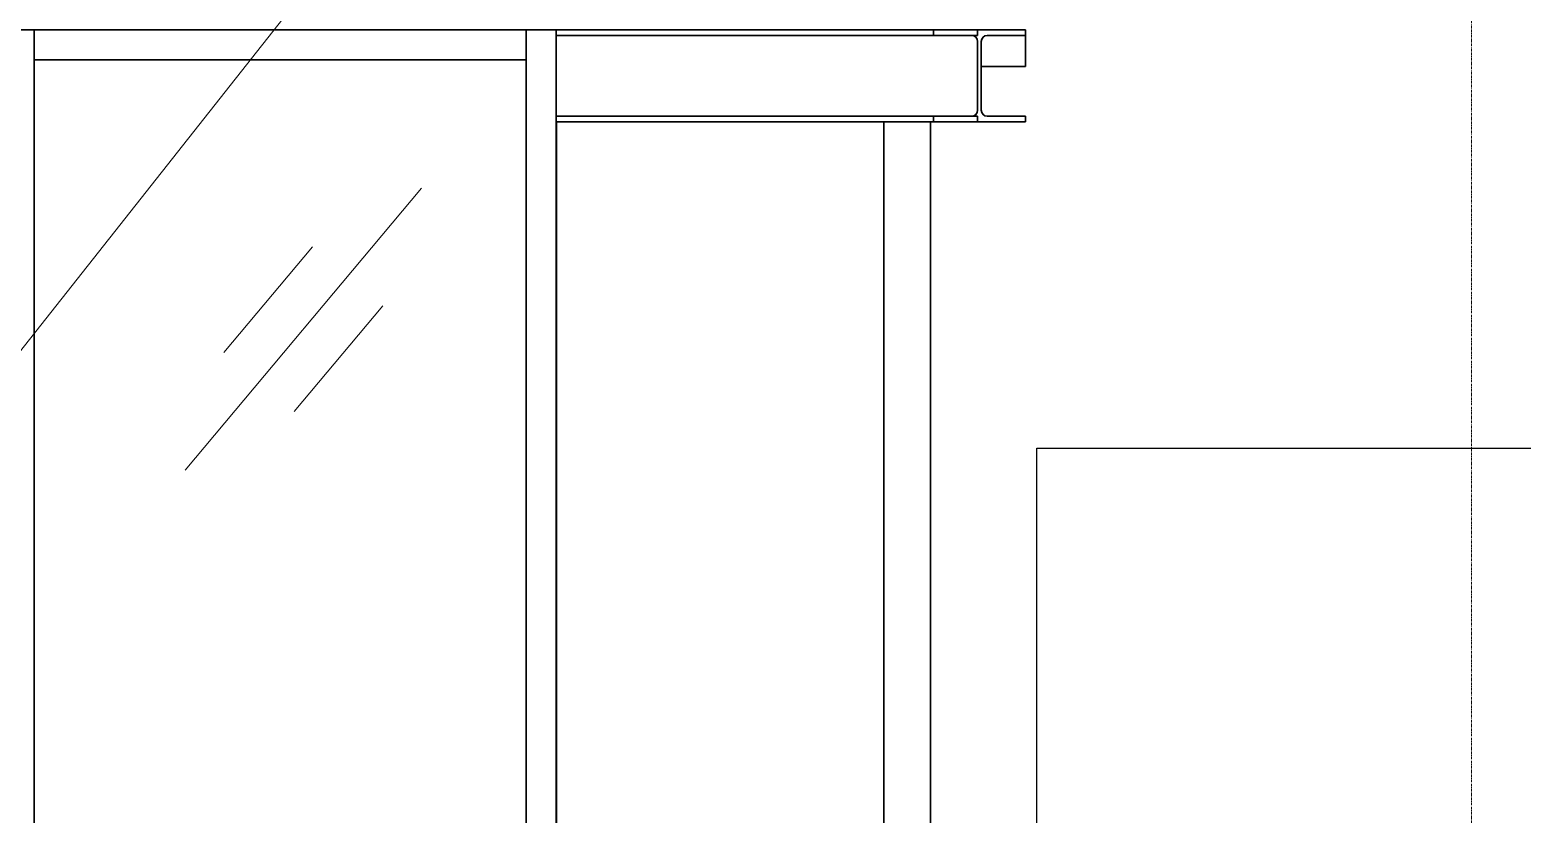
# Model space of a CAD drawing. Header units: millimetres. Extents: x -153298 to 620751, y -313239 to 250031.
# Drawn here: x 130988 to 134233, y -292503 to -290797 of the extents above; entities that cross this region are included whole.
import ezdxf

# ---------------------------------------------------------------- set-up
doc = ezdxf.new("R2010")
doc.units = ezdxf.units.MM
doc.linetypes.add('DPA_Grid _ Level 100', pattern=[10, 5.5, -1.6, 1.3, -1.6])
for name, color, linetype, lineweight in [('A-ANNO-KEYN', 7, 'Continuous', 25), ('A-ANNO-NOTE', 7, 'Continuous', 35), ('A-GLAZ-CWMG', 7, 'Continuous', 35), ('E-LITE-EQPM', 7, 'Continuous', 35), ('G-ANNO-TEXT', 7, 'Continuous', 9), ('S-BEAM', 7, 'Continuous', 35), ('S-GRID', 7, 'Continuous', 0)]:
    doc.layers.add(name, color=color, linetype=linetype, lineweight=lineweight)

# ---------------------------------------------------------------- blocks, each defined once
blk = doc.blocks.new('ACM_L14 - LED Street Light Luminaire with Wide Light - PRA4-CB-8-17314108-2120-01 ENTRANCE 1 SECTION A')
at = {"layer": 'E-LITE-EQPM', "color": 7}
for p, q in [((-850405.2, 105450), (-850405.2, 103650)), ((-850303.6, 103650), (-850303.6, 105450))]:
    blk.add_line(p, q, dxfattribs=at)
blk = doc.blocks.new('Rectangular Mullion - DPA-AR_Rectangular_Mullion_Bottom_Right _Flip-17860732-2120-01 ENTRANCE 1 SECTION A')
at = {"layer": 'A-GLAZ-CWMG', "color": 7}
for p, q in [((-852252.7, 105585), (-852252.7, 105650)), ((-851182.7, 105650), (-852252.7, 105650)), ((-852252.7, 105650), (-851182.7, 105650)), ((-852252.7, 105638), (-852252.7, 105609)), ((-851182.7, 105650), (-851182.7, 105585)), ((-851182.7, 105609), (-851182.7, 105638)), ((-852252.7, 105609), (-852252.7, 105585)), ((-851182.7, 105585), (-851182.7, 105609)), ((-852252.7, 105585), (-851182.7, 105585)), ((-852252.7, 105585), (-851182.7, 105585))]:
    blk.add_line(p, q, dxfattribs=at)
blk = doc.blocks.new('Rectangular Mullion - DPA-AR_Rectangular_Mullion_Bottom_Right _Flip-17713075-2120-01 ENTRANCE 1 SECTION A')
at = {"layer": 'A-GLAZ-CWMG', "color": 7}
for p, q in [((-851117.7, 105650), (-851182.7, 105650)), ((-851182.7, 105650), (-851158.7, 105650)), ((-851158.7, 105650), (-851182.7, 105650)), ((-851182.7, 105650), (-851117.7, 105650)), ((-851182.7, 105650), (-851182.7, 103650)), ((-851182.7, 105650), (-851182.7, 103650)), ((-851182.7, 105650), (-851182.7, 105609)), ((-851182.7, 105638), (-851182.7, 105609)), ((-851117.7, 103650), (-851117.7, 105650)), ((-851117.7, 105638), (-851117.7, 105462)), ((-851117.7, 105450), (-851117.7, 103650)), ((-851182.7, 103600), (-851182.7, 102620)), ((-851182.7, 103600), (-851182.7, 102620)), ((-851117.7, 102620), (-851117.7, 103600)), ((-851117.7, 103600), (-851117.7, 103450)), ((-851117.7, 103412), (-851117.7, 103200)), ((-851117.7, 103162), (-851117.7, 102620))]:
    blk.add_line(p, q, dxfattribs=at)
blk = doc.blocks.new('Rectangular Mullion - DPA-AR_Rectangular_Mullion_Bottom_Left _Flip-17713076-2120-01 ENTRANCE 1 SECTION A')
at = {"layer": 'A-GLAZ-CWMG', "color": 7}
for p, q in [((-852317.7, 105650), (-852252.7, 105650)), ((-852252.7, 105650), (-852317.7, 105650)), ((-852317.7, 105650), (-852317.7, 102690.9)), ((-852317.7, 105462), (-852317.7, 105638)), ((-852252.7, 105650), (-852276.7, 105650)), ((-852276.7, 105650), (-852252.7, 105650)), ((-852252.7, 102685.4), (-852252.7, 105650)), ((-852252.7, 102685.4), (-852252.7, 105650)), ((-852252.7, 105609), (-852252.7, 105650)), ((-852252.7, 105609), (-852252.7, 105638)), ((-852317.7, 103610), (-852317.7, 105450)), ((-852317.7, 102640.7), (-852317.7, 102550)), ((-852252.7, 102550), (-852252.7, 102635.3)), ((-852252.7, 102550), (-852252.7, 102635.3)), ((-852252.7, 102550), (-852252.7, 102591)), ((-852252.7, 102550), (-852252.7, 102591)), ((-852317.7, 102550), (-852252.7, 102550)), ((-852252.7, 102550), (-852317.7, 102550)), ((-852252.7, 102550), (-852276.7, 102550)), ((-852276.7, 102550), (-852252.7, 102550))]:
    blk.add_line(p, q, dxfattribs=at)
blk = doc.blocks.new('Rectangular Mullion - DPA-AR_Rectangular_Mullion_Bottom_Right _Flip-17860651-2120-01 ENTRANCE 1 SECTION A')
at = {"layer": 'A-GLAZ-CWMG', "color": 7}
for p, q in [((-851182.2, 105650), (-852252.7, 105650)), ((-852252.7, 105650), (-851182.2, 105650))]:
    blk.add_line(p, q, dxfattribs=at)
blk = doc.blocks.new('Rectangular Mullion - DPA-AR_Rectangular_Mullion_Bottom_Right _Flip-17713078-2120-01 ENTRANCE 1 SECTION A')
at = {"layer": 'A-GLAZ-CWMG', "color": 7}
for p, q in [((-851117.2, 105650), (-851182.2, 105650)), ((-851182.2, 105650), (-851158.2, 105650)), ((-851158.2, 105650), (-851182.2, 105650)), ((-851182.2, 105650), (-851117.2, 105650)), ((-851117.2, 103650), (-851117.2, 105450)), ((-851117.2, 105450), (-851117.2, 103650)), ((-851117.2, 103450), (-851117.2, 103600)), ((-851117.2, 103600), (-851117.2, 103450)), ((-851117.2, 103200), (-851117.2, 103412)), ((-851117.2, 103412), (-851117.2, 103200)), ((-851117.2, 102620), (-851117.2, 103162)), ((-851117.2, 103162), (-851117.2, 102620))]:
    blk.add_line(p, q, dxfattribs=at)
blk = doc.blocks.new('Rectangular Mullion - DPA-AR_Rectangular_Mullion_Bottom_Left _Flip-17713079-2120-01 ENTRANCE 1 SECTION A')
at = {"layer": 'A-GLAZ-CWMG', "color": 7}
for p, q in [((-852317.7, 105650), (-852252.7, 105650)), ((-852252.7, 105650), (-852317.7, 105650)), ((-852252.7, 105650), (-852276.7, 105650)), ((-852276.7, 105650), (-852252.7, 105650)), ((-852317.7, 105450), (-852317.7, 104751)), ((-852317.7, 104751), (-852317.7, 105450)), ((-852252.7, 102560), (-852252.7, 102591)), ((-852252.7, 102560), (-852252.7, 102591)), ((-852252.7, 102560), (-852252.7, 102591)), ((-852252.7, 102560), (-852252.7, 102591)), ((-852317.2, 102550), (-852252.7, 102550)), ((-852252.7, 102550), (-852317.2, 102550)), ((-852252.7, 102550), (-852276.7, 102550)), ((-852276.7, 102550), (-852252.7, 102550))]:
    blk.add_line(p, q, dxfattribs=at)
blk = doc.blocks.new('H-Wide Flange Beams - H200x200x49_9-17713032-2120-01 ENTRANCE 1 SECTION A')
at = {"layer": 'S-BEAM', "color": 7}
for p, q in [((-850297.2, 105650), (-850097.2, 105650)), ((-850097.2, 105650), (-850297.2, 105650)), ((-850297.2, 105650), (-850297.2, 105638)), ((-850297.2, 105638), (-850214.2, 105638)), ((-850201.2, 105625), (-850201.2, 105475)), ((-850193.2, 105475), (-850193.2, 105625)), ((-850180.2, 105638), (-850097.2, 105638)), ((-850097.2, 105650), (-850097.2, 105638)), ((-850097.2, 105638), (-850097.2, 105650)), ((-850201.2, 105475), (-850201.2, 105570)), ((-850193.2, 105570), (-850193.2, 105475)), ((-850297.2, 105462), (-850214.2, 105462)), ((-850297.2, 105462), (-850297.2, 105450)), ((-850214.2, 105462), (-850297.2, 105462)), ((-850097.2, 105462), (-850180.2, 105462)), ((-850179.2, 105462), (-850097.2, 105462)), ((-850097.2, 105462), (-850097.2, 105450)), ((-850097.2, 105450), (-850097.2, 105462)), ((-850097.2, 105450), (-850297.2, 105450)), ((-850297.2, 105450), (-850097.2, 105450))]:
    blk.add_line(p, q, dxfattribs=at)
for centre, start, end in [((-850214.2, 105625), 0, 90), ((-850180.2, 105625), 90, 180), ((-850214.2, 105475), 270, 0), ((-850180.2, 105475), 180, 270), ((-850180.2, 105475), 180, 270)]:
    blk.add_arc(centre, 13, start, end, dxfattribs=at)
blk = doc.blocks.new('H-Wide Flange Beams - H200x200x49_9-17713033-2120-01 ENTRANCE 1 SECTION A')
at = {"layer": 'S-BEAM', "color": 7}
for p, q in [((-852317.7, 105650), (-850201.2, 105650)), ((-852317.7, 105650), (-850201.2, 105650)), ((-850201.2, 105475), (-850201.2, 105570)), ((-850201.2, 105570), (-850201.2, 105475)), ((-851117.7, 105462), (-850214.2, 105462)), ((-850214.2, 105462), (-851117.2, 105462)), ((-851117.7, 105450), (-850201.2, 105450)), ((-851117.2, 105450), (-850201.2, 105450))]:
    blk.add_line(p, q, dxfattribs=at)
blk = doc.blocks.new('H-Wide Flange Beams - H200x200x49_9-17713034-2120-01 ENTRANCE 1 SECTION A')
at = {"layer": 'S-BEAM', "color": 7}
for p, q in [((-852317.7, 105650), (-850201.3, 105650)), ((-852317.7, 105650), (-850201.3, 105650)), ((-851117.7, 105638), (-850214.2, 105638)), ((-851117.7, 105638), (-850201.3, 105638)), ((-850201.3, 105650), (-850201.3, 105638)), ((-850201.3, 105625), (-850201.3, 105626.2)), ((-850201.3, 105626.2), (-850201.3, 105625)), ((-850201.3, 105475), (-850201.3, 105625)), ((-850201.3, 105625), (-850201.3, 105475)), ((-850214.2, 105462), (-851117.7, 105462)), ((-851117.7, 105462), (-850201.3, 105462)), ((-850201.3, 105473.8), (-850201.3, 105475)), ((-850201.3, 105475), (-850201.3, 105473.8)), ((-850201.3, 105462), (-850201.3, 105450)), ((-851117.7, 105450), (-850201.3, 105450)), ((-851117.7, 105450), (-850201.3, 105450))]:
    blk.add_line(p, q, dxfattribs=at)
blk = doc.blocks.new('Structural Framing 5 - Structural Framing 1-17719504-2120-01 ENTRANCE 1 SECTION A')
at = {"layer": 'S-BEAM', "color": 7}
for p, q in [((-852256.6, 105650), (-850097.2, 105650)), ((-852256.6, 105650), (-850097.2, 105650)), ((-850097.2, 105570), (-850097.2, 105650)), ((-850097.2, 105650), (-850097.2, 105570)), ((-850097.2, 105570), (-850193.2, 105570)), ((-850193.2, 105570), (-850097.2, 105570))]:
    blk.add_line(p, q, dxfattribs=at)
blk = doc.blocks.new('Structural Framing 6 - Structural Framing 1-17719518-2120-01 ENTRANCE 1 SECTION A')
at = {"layer": 'S-BEAM', "color": 7}
for p, q in [((-852256.6, 105650), (-850097.2, 105650)), ((-852256.6, 105650), (-850097.2, 105650)), ((-850097.2, 105570), (-850097.2, 105650)), ((-850097.2, 105650), (-850097.2, 105570)), ((-850097.2, 105570), (-850193.2, 105570)), ((-850193.2, 105570), (-850097.2, 105570))]:
    blk.add_line(p, q, dxfattribs=at)
blk = doc.blocks.new('Mirror Symbol - Mirror-R-11567825-2120-01 ENTRANCE 1 SECTION A')
at = {"layer": 'A-ANNO-NOTE', "color": 7, "lineweight": 9}
for p, q in [((-855131.2, 104692.5), (-854616.9, 105305.4)), ((-855047.1, 104948.3), (-854854.2, 105178.1)), ((-854701, 105049.6), (-854893.9, 104819.8))]:
    blk.add_line(p, q, dxfattribs=at)

msp = doc.modelspace()

# ---------------------------------------------------------------- linework, layer by layer
at = {"layer": 'A-ANNO-KEYN', "color": 7}
for p, q in [((133177.6001, -291706.6111), (137067.2973, -291706.6111)), ((133177.6001, -292980.1578), (133177.6001, -291706.6111))]:
    msp.add_line(p, q, dxfattribs=at)
at = {"layer": 'G-ANNO-TEXT', "color": 7}
msp.add_line((128487.07, -294635.5033), (131956.1536, -290243.5195), dxfattribs=at)
at = {"layer": 'S-GRID', "color": 7, "linetype": 'DPA_Grid _ Level 100'}
msp.add_line((134122.88, -309692.5036), (134122.88, -276432.3847), dxfattribs=at)

# ---------------------------------------------------------------- block references
at = {"layer": 'A-ANNO-NOTE', "color": 7, "lineweight": 25}
msp.add_blockref('Mirror Symbol - Mirror-R-11567825-2120-01 ENTRANCE 1 SECTION A', (986456.9474, -396446.753), dxfattribs=at)
at = {"layer": 'A-GLAZ-CWMG', "color": 7}
for name in ['Rectangular Mullion - DPA-AR_Rectangular_Mullion_Bottom_Left _Flip-17713076-2120-01 ENTRANCE 1 SECTION A', 'Rectangular Mullion - DPA-AR_Rectangular_Mullion_Bottom_Left _Flip-17713079-2120-01 ENTRANCE 1 SECTION A', 'Rectangular Mullion - DPA-AR_Rectangular_Mullion_Bottom_Right _Flip-17860732-2120-01 ENTRANCE 1 SECTION A', 'Rectangular Mullion - DPA-AR_Rectangular_Mullion_Bottom_Right _Flip-17860651-2120-01 ENTRANCE 1 SECTION A', 'Rectangular Mullion - DPA-AR_Rectangular_Mullion_Bottom_Right _Flip-17713075-2120-01 ENTRANCE 1 SECTION A', 'Rectangular Mullion - DPA-AR_Rectangular_Mullion_Bottom_Right _Flip-17713078-2120-01 ENTRANCE 1 SECTION A']:
    msp.add_blockref(name, (983250.2539, -396446.753), dxfattribs=at)
at = {"layer": 'E-LITE-EQPM', "color": 7}
msp.add_blockref('ACM_L14 - LED Street Light Luminaire with Wide Light - PRA4-CB-8-17314108-2120-01 ENTRANCE 1 SECTION A', (983250.2539, -396446.753), dxfattribs=at)
at = {"layer": 'S-BEAM', "color": 7}
for name in ['H-Wide Flange Beams - H200x200x49_9-17713033-2120-01 ENTRANCE 1 SECTION A', 'H-Wide Flange Beams - H200x200x49_9-17713034-2120-01 ENTRANCE 1 SECTION A', 'Structural Framing 6 - Structural Framing 1-17719518-2120-01 ENTRANCE 1 SECTION A', 'Structural Framing 5 - Structural Framing 1-17719504-2120-01 ENTRANCE 1 SECTION A', 'H-Wide Flange Beams - H200x200x49_9-17713032-2120-01 ENTRANCE 1 SECTION A']:
    msp.add_blockref(name, (983250.2539, -396446.753), dxfattribs=at)

doc.saveas('drawing.dxf')
